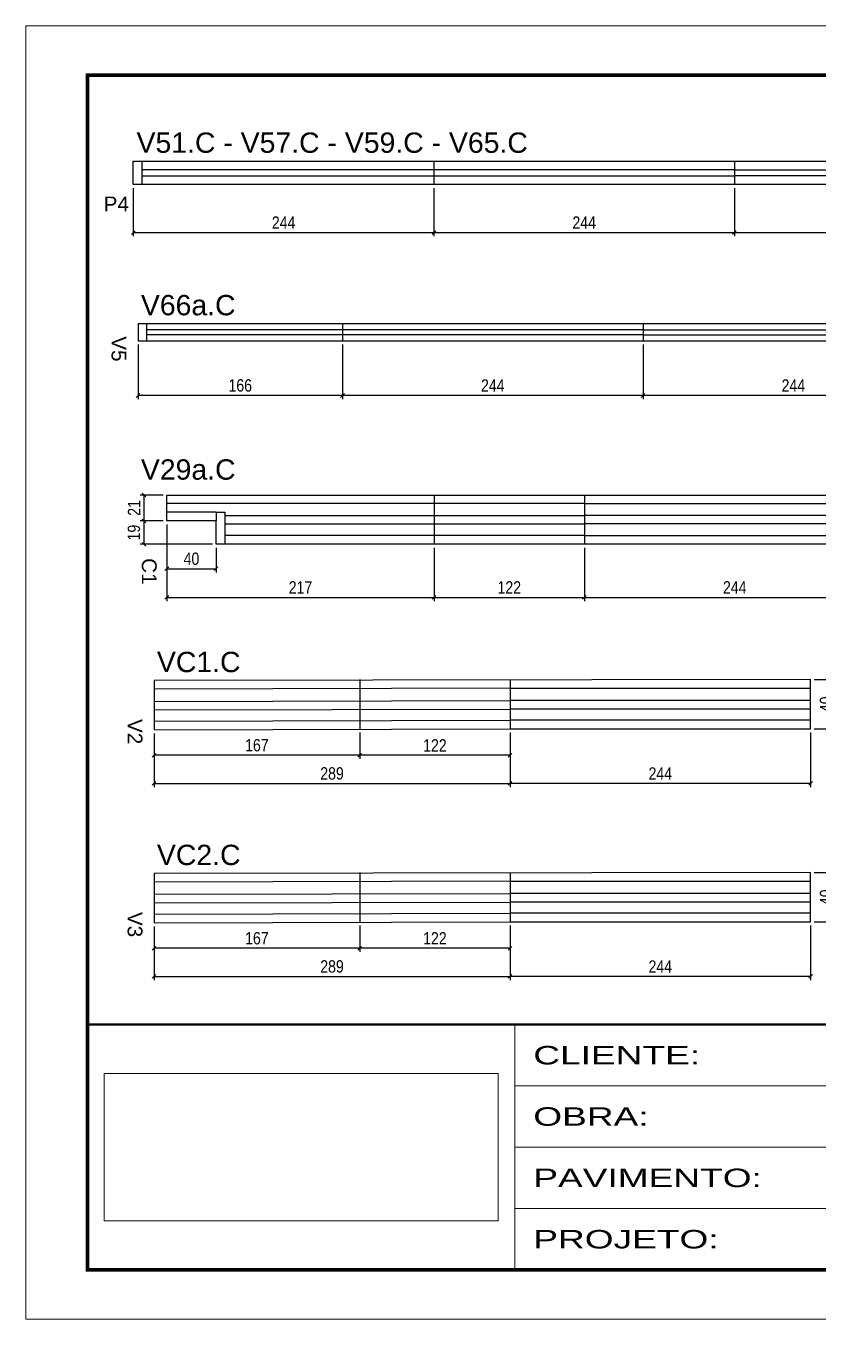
# Model space of a CAD drawing. Extents: x -1206 to 6684, y -2991 to 10691.
# Drawn here: x 1656 to 2300, y -2991 to -1941 of the extents above; entities that cross this region are included whole.
import ezdxf
from ezdxf.enums import TextEntityAlignment as Align

# ---------------------------------------------------------------- set-up
doc = ezdxf.new("R2010")
doc.units = 0
doc.linetypes.add('CONTINUO', pattern=[0])
doc.layers.get('0').update_dxf_attribs({"color": 50})
for name, color, linetype in [('5', 5, 'Continuous'), ('COTA', 241, 'Continuous'), ('NOMENCLATURA', 7, 'Continuous'), ('Painéis', 200, 'Continuous'), ('SARR_2.2x7', 40, 'Continuous'), ('SARR_EDITAR', 141, 'Continuous'), ('TEXTO', 3, 'Continuous')]:
    doc.layers.add(name, color=color, linetype=linetype)
doc.layers.add('Folhas', color=255, linetype='Continuous', lineweight=9)
doc.styles.add('COTA TECNICA-50', font='techl___.ttf', dxfattribs={"height": 10})
doc.styles.get("Standard").update_dxf_attribs({"font": 'arial.ttf'})
doc.styles.add('Tecnologia', font='')
doc.styles.get('Tecnologia').set_extended_font_data('Forgotten Futurist')
doc.dimstyles.new('COTA PAINEL-50', dxfattribs={"dimtxt": 10, "dimasz": 3, "dimexe": 3, "dimexo": 3, "dimgap": 3, "dimtad": 1, "dimdec": 1, "dimzin": 9, "dimdsep": 46, "dimtxsty": 'COTA TECNICA-50', "dimblk1": 'OBLIQUE', "dimblk2": 'OBLIQUE', "dimsah": 1, "dimcen": 0.9, "dimclrd": 4, "dimclre": 4, "dimclrt": 240, "dimadec": 1, "dimazin": 3, "dimtfac": 1, "dimtdec": 1, "dimtmove": 0, "dimatfit": 3, "dimfxl": 1, "dimtolj": 1, "dimtzin": 12, "dimarcsym": 0})
picture_1 = doc.add_image_def('image1.jpg', size_in_pixel=(1600, 599))

# ---------------------------------------------------------------- blocks, each defined once
blk = doc.blocks.new('9999999999')
at = {"color": 30, "linetype": 'CONTINUO'}
for p, q in [((396.9, 40), (396.9, 239.2)), ((396.9, 189.4), (1455.5, 189.4)), ((396.9, 139.6), (1455.5, 139.6)), ((396.9, 89.8), (1330.4, 89.8))]:
    blk.add_line(p, q, dxfattribs=at)
at = {"color": 30, "linetype": 'CONTINUO', "const_width": 2}
blk.add_lwpolyline([(1455.5, 97), (1455.5, 239.2), (50, 239.2), (50, 40), (1396.2, 40)], dxfattribs=at)
at = {"layer": 'Folhas'}
blk.add_lwpolyline([(0, 0), (1485, 0), (1485, 1050), (0, 1050)], close=True, dxfattribs=at)
at = {"layer": 'Folhas', "color": 30, "const_width": 3}
blk.add_lwpolyline([(1396.2, 1010), (50, 1010), (50, 40), (1396.2, 40)], dxfattribs=at)
at = {"layer": 'TEXTO', "color": 7, "style": 'Tecnologia', "width": 1.5}
for s, p in [('CLIENTE:', (411.9, 214.3)), ('OBRA:', (411.9, 164.5)), ('PAVIMENTO:', (411.9, 114.7)), ('PROJETO:', (411.9, 64.9))]:
    blk.add_text(s, height=15, dxfattribs=at).set_placement(p, align=Align.MIDDLE_LEFT)
image = blk.add_image(picture_1, insert=(63.5, 79.7), size_in_units=(320, 119.8))
image.dxf.flags = 7
blk = doc.blocks.new('_Oblique')
at = {"color": 0, "linetype": 'ByBlock', "lineweight": -2}
blk.add_line((-0.5, -0.5), (0.5, 0.5), dxfattribs=at)
blk = doc.blocks.new('*D470')
at = {"layer": 'COTA', "color": 4, "linetype": 'ByBlock', "lineweight": -2, "transparency": 16777216}
for p, q in [((1743.7, -2073.4), (1743.7, -2112.3)), ((1987.7, -2073.4), (1987.7, -2112.3)), ((1743.7, -2109.3), (1987.7, -2109.3))]:
    blk.add_line(p, q, dxfattribs=at)
at = {"layer": 'Defpoints', "color": 0, "linetype": 'ByBlock', "transparency": 16777216}
for p in [(1743.7, -2070.4), (1987.7, -2070.4), (1987.7, -2109.3)]:
    blk.add_point(p, dxfattribs=at)
at = {"layer": 'COTA', "color": 4, "linetype": 'ByBlock', "lineweight": -2, "transparency": 16777216, "xscale": 3, "yscale": 3, "zscale": 3, "rotation": 180}
blk.add_blockref('_Oblique', (1743.7, -2109.3), dxfattribs=at)
at = {"layer": 'COTA', "color": 4, "linetype": 'ByBlock', "lineweight": -2, "transparency": 16777216, "xscale": 3, "yscale": 3, "zscale": 3}
blk.add_blockref('_Oblique', (1987.7, -2109.3), dxfattribs=at)
at = {"layer": 'COTA', "color": 240, "linetype": 'ByBlock', "transparency": 16777216, "insert": (1865.7, -2101.2), "char_height": 10, "attachment_point": 5, "style": 'COTA TECNICA-50'}
blk.add_mtext('\\A1;244', dxfattribs=at)
blk = doc.blocks.new('*D471')
at = {"layer": 'COTA', "color": 4, "linetype": 'ByBlock', "lineweight": -2, "transparency": 16777216}
for p, q in [((1987.7, -2073.4), (1987.7, -2112.3)), ((2231.7, -2073.4), (2231.7, -2112.3)), ((1987.7, -2109.3), (2231.7, -2109.3))]:
    blk.add_line(p, q, dxfattribs=at)
at = {"layer": 'Defpoints', "color": 0, "linetype": 'ByBlock', "transparency": 16777216}
for p in [(1987.7, -2070.4), (2231.7, -2070.4), (2231.7, -2109.3)]:
    blk.add_point(p, dxfattribs=at)
at = {"layer": 'COTA', "color": 4, "linetype": 'ByBlock', "lineweight": -2, "transparency": 16777216, "xscale": 3, "yscale": 3, "zscale": 3, "rotation": 180}
blk.add_blockref('_Oblique', (1987.7, -2109.3), dxfattribs=at)
at = {"layer": 'COTA', "color": 4, "linetype": 'ByBlock', "lineweight": -2, "transparency": 16777216, "xscale": 3, "yscale": 3, "zscale": 3}
blk.add_blockref('_Oblique', (2231.7, -2109.3), dxfattribs=at)
at = {"layer": 'COTA', "color": 240, "linetype": 'ByBlock', "transparency": 16777216, "insert": (2109.7, -2101.2), "char_height": 10, "attachment_point": 5, "style": 'COTA TECNICA-50'}
blk.add_mtext('\\A1;244', dxfattribs=at)
blk = doc.blocks.new('*D473')
at = {"layer": 'COTA', "color": 4, "lineweight": -2, "transparency": 16777216}
for p, q in [((2231.7, -2073.4), (2231.7, -2112.3)), ((2459.7, -2073.4), (2459.7, -2112.3)), ((2231.7, -2109.3), (2459.7, -2109.3))]:
    blk.add_line(p, q, dxfattribs=at)
at = {"layer": 'Defpoints', "color": 0, "transparency": 16777216}
for p in [(2231.7, -2070.4), (2459.7, -2070.4), (2459.7, -2109.3)]:
    blk.add_point(p, dxfattribs=at)
at = {"layer": 'COTA', "color": 4, "lineweight": -2, "transparency": 16777216, "xscale": 3, "yscale": 3, "zscale": 3, "rotation": 180}
blk.add_blockref('_Oblique', (2231.7, -2109.3), dxfattribs=at)
at = {"layer": 'COTA', "color": 4, "lineweight": -2, "transparency": 16777216, "xscale": 3, "yscale": 3, "zscale": 3}
blk.add_blockref('_Oblique', (2459.7, -2109.3), dxfattribs=at)
at = {"layer": 'COTA', "color": 240, "transparency": 16777216, "insert": (2345.7, -2101.2), "char_height": 10, "attachment_point": 5, "style": 'COTA TECNICA-50'}
blk.add_mtext('\\A1;228', dxfattribs=at)
blk = doc.blocks.new('*D474')
at = {"layer": 'COTA', "color": 4, "linetype": 'ByBlock', "lineweight": -2, "transparency": 16777216}
for p, q in [((2157.5, -2200.3), (2157.5, -2244.6)), ((2401.5, -2200.3), (2401.5, -2244.6)), ((2401.5, -2241.6), (2157.5, -2241.6))]:
    blk.add_line(p, q, dxfattribs=at)
at = {"layer": 'Defpoints', "color": 0, "linetype": 'ByBlock', "transparency": 16777216}
for p in [(2157.5, -2197.3), (2401.5, -2197.3), (2157.5, -2241.6)]:
    blk.add_point(p, dxfattribs=at)
at = {"layer": 'COTA', "color": 4, "linetype": 'ByBlock', "lineweight": -2, "transparency": 16777216, "xscale": 3, "yscale": 3, "zscale": 3, "rotation": 180}
blk.add_blockref('_Oblique', (2157.5, -2241.6), dxfattribs=at)
at = {"layer": 'COTA', "color": 4, "linetype": 'ByBlock', "lineweight": -2, "transparency": 16777216, "xscale": 3, "yscale": 3, "zscale": 3}
blk.add_blockref('_Oblique', (2401.5, -2241.6), dxfattribs=at)
at = {"layer": 'COTA', "color": 240, "linetype": 'ByBlock', "transparency": 16777216, "insert": (2279.5, -2233.5), "char_height": 10, "attachment_point": 5, "style": 'COTA TECNICA-50'}
blk.add_mtext('\\A1;244', dxfattribs=at)
blk = doc.blocks.new('*D475')
at = {"layer": 'COTA', "color": 4, "linetype": 'ByBlock', "lineweight": -2, "transparency": 16777216}
for p, q in [((1913.5, -2200.3), (1913.5, -2244.6)), ((2157.5, -2200.3), (2157.5, -2244.6)), ((2157.5, -2241.6), (1913.5, -2241.6))]:
    blk.add_line(p, q, dxfattribs=at)
at = {"layer": 'Defpoints', "color": 0, "linetype": 'ByBlock', "transparency": 16777216}
for p in [(1913.5, -2197.3), (2157.5, -2197.3), (1913.5, -2241.6)]:
    blk.add_point(p, dxfattribs=at)
at = {"layer": 'COTA', "color": 4, "linetype": 'ByBlock', "lineweight": -2, "transparency": 16777216, "xscale": 3, "yscale": 3, "zscale": 3, "rotation": 180}
blk.add_blockref('_Oblique', (1913.5, -2241.6), dxfattribs=at)
at = {"layer": 'COTA', "color": 4, "linetype": 'ByBlock', "lineweight": -2, "transparency": 16777216, "xscale": 3, "yscale": 3, "zscale": 3}
blk.add_blockref('_Oblique', (2157.5, -2241.6), dxfattribs=at)
at = {"layer": 'COTA', "color": 240, "linetype": 'ByBlock', "transparency": 16777216, "insert": (2035.5, -2233.5), "char_height": 10, "attachment_point": 5, "style": 'COTA TECNICA-50'}
blk.add_mtext('\\A1;244', dxfattribs=at)
blk = doc.blocks.new('*D476')
at = {"layer": 'COTA', "color": 4, "lineweight": -2, "transparency": 16777216}
for p, q in [((1747.5, -2200.3), (1747.5, -2244.6)), ((1913.5, -2200.3), (1913.5, -2244.6)), ((1913.5, -2241.6), (1747.5, -2241.6))]:
    blk.add_line(p, q, dxfattribs=at)
at = {"layer": 'Defpoints', "color": 0, "transparency": 16777216}
for p in [(1747.5, -2197.3), (1913.5, -2197.3), (1747.5, -2241.6)]:
    blk.add_point(p, dxfattribs=at)
at = {"layer": 'COTA', "color": 4, "lineweight": -2, "transparency": 16777216, "xscale": 3, "yscale": 3, "zscale": 3, "rotation": 180}
blk.add_blockref('_Oblique', (1747.5, -2241.6), dxfattribs=at)
at = {"layer": 'COTA', "color": 4, "lineweight": -2, "transparency": 16777216, "xscale": 3, "yscale": 3, "zscale": 3}
blk.add_blockref('_Oblique', (1913.5, -2241.6), dxfattribs=at)
at = {"layer": 'COTA', "color": 240, "transparency": 16777216, "insert": (1830.5, -2233.5), "char_height": 10, "attachment_point": 5, "style": 'COTA TECNICA-50'}
blk.add_mtext('\\A1;166', dxfattribs=at)
blk = doc.blocks.new('*D492')
at = {"layer": 'COTA', "color": 4, "lineweight": -2, "transparency": 16777216}
for p, q in [((1770.9, -2346.4), (1770.9, -2408.5)), ((1987.9, -2365.4), (1987.9, -2408.5)), ((1770.9, -2405.5), (1987.9, -2405.5))]:
    blk.add_line(p, q, dxfattribs=at)
at = {"layer": 'Defpoints', "color": 0, "transparency": 16777216}
for p in [(1770.9, -2343.4), (1987.9, -2362.4), (1987.9, -2405.5)]:
    blk.add_point(p, dxfattribs=at)
at = {"layer": 'COTA', "color": 4, "lineweight": -2, "transparency": 16777216, "xscale": 3, "yscale": 3, "zscale": 3, "rotation": 180}
blk.add_blockref('_Oblique', (1770.9, -2405.5), dxfattribs=at)
at = {"layer": 'COTA', "color": 4, "lineweight": -2, "transparency": 16777216, "xscale": 3, "yscale": 3, "zscale": 3}
blk.add_blockref('_Oblique', (1987.9, -2405.5), dxfattribs=at)
at = {"layer": 'COTA', "color": 240, "transparency": 16777216, "insert": (1879.4, -2397.4), "char_height": 10, "attachment_point": 5, "style": 'COTA TECNICA-50'}
blk.add_mtext('\\A1;217', dxfattribs=at)
blk = doc.blocks.new('*D493')
at = {"layer": 'COTA', "color": 4, "lineweight": -2, "transparency": 16777216}
for p, q in [((1987.9, -2365.4), (1987.9, -2408.5)), ((2109.9, -2365.4), (2109.9, -2408.5)), ((1987.9, -2405.5), (2109.9, -2405.5))]:
    blk.add_line(p, q, dxfattribs=at)
at = {"layer": 'Defpoints', "color": 0, "transparency": 16777216}
for p in [(1987.9, -2362.4), (2109.9, -2362.4), (2109.9, -2405.5)]:
    blk.add_point(p, dxfattribs=at)
at = {"layer": 'COTA', "color": 4, "lineweight": -2, "transparency": 16777216, "xscale": 3, "yscale": 3, "zscale": 3, "rotation": 180}
blk.add_blockref('_Oblique', (1987.9, -2405.5), dxfattribs=at)
at = {"layer": 'COTA', "color": 4, "lineweight": -2, "transparency": 16777216, "xscale": 3, "yscale": 3, "zscale": 3}
blk.add_blockref('_Oblique', (2109.9, -2405.5), dxfattribs=at)
at = {"layer": 'COTA', "color": 240, "transparency": 16777216, "insert": (2048.9, -2397.4), "char_height": 10, "attachment_point": 5, "style": 'COTA TECNICA-50'}
blk.add_mtext('\\A1;122', dxfattribs=at)
blk = doc.blocks.new('*D494')
at = {"layer": 'COTA', "color": 4, "lineweight": -2, "transparency": 16777216}
for p, q in [((2109.9, -2365.4), (2109.9, -2408.5)), ((2353.9, -2365.4), (2353.9, -2408.5)), ((2109.9, -2405.5), (2353.9, -2405.5))]:
    blk.add_line(p, q, dxfattribs=at)
at = {"layer": 'Defpoints', "color": 0, "transparency": 16777216}
for p in [(2109.9, -2362.4), (2353.9, -2362.4), (2353.9, -2405.5)]:
    blk.add_point(p, dxfattribs=at)
at = {"layer": 'COTA', "color": 4, "lineweight": -2, "transparency": 16777216, "xscale": 3, "yscale": 3, "zscale": 3, "rotation": 180}
blk.add_blockref('_Oblique', (2109.9, -2405.5), dxfattribs=at)
at = {"layer": 'COTA', "color": 4, "lineweight": -2, "transparency": 16777216, "xscale": 3, "yscale": 3, "zscale": 3}
blk.add_blockref('_Oblique', (2353.9, -2405.5), dxfattribs=at)
at = {"layer": 'COTA', "color": 240, "transparency": 16777216, "insert": (2231.9, -2397.4), "char_height": 10, "attachment_point": 5, "style": 'COTA TECNICA-50'}
blk.add_mtext('\\A1;244', dxfattribs=at)
blk = doc.blocks.new('*D496')
at = {"layer": 'COTA', "color": 4, "lineweight": -2, "transparency": 16777216}
for p, q in [((1767.9, -2322.4), (1749.3, -2322.4)), ((1752.3, -2322.4), (1752.3, -2343.4)), ((1767.9, -2343.4), (1749.3, -2343.4))]:
    blk.add_line(p, q, dxfattribs=at)
at = {"layer": 'Defpoints', "color": 0, "transparency": 16777216}
for p in [(1770.9, -2322.4), (1752.3, -2343.4), (1770.9, -2343.4)]:
    blk.add_point(p, dxfattribs=at)
at = {"layer": 'COTA', "color": 4, "lineweight": -2, "transparency": 16777216, "xscale": 3, "yscale": 3, "zscale": 3}
for p, rotation in [((1752.3, -2322.4), 90), ((1752.3, -2343.4), 270)]:
    blk.add_blockref('_Oblique', p, dxfattribs=dict(at, rotation=rotation))
at = {"layer": 'COTA', "color": 240, "transparency": 16777216, "insert": (1744.3, -2332.9), "char_height": 10, "attachment_point": 5, "rotation": 90, "style": 'COTA TECNICA-50'}
blk.add_mtext('\\A1;21', dxfattribs=at)
blk = doc.blocks.new('*D497')
at = {"layer": 'COTA', "color": 4, "lineweight": -2, "transparency": 16777216}
for p, q in [((1767.9, -2343.4), (1749.3, -2343.4)), ((1752.3, -2343.4), (1752.3, -2362.4)), ((1807.9, -2362.4), (1749.3, -2362.4))]:
    blk.add_line(p, q, dxfattribs=at)
at = {"layer": 'Defpoints', "color": 0, "transparency": 16777216}
for p in [(1770.9, -2343.4), (1752.3, -2362.4), (1810.9, -2362.4)]:
    blk.add_point(p, dxfattribs=at)
at = {"layer": 'COTA', "color": 4, "lineweight": -2, "transparency": 16777216, "xscale": 3, "yscale": 3, "zscale": 3}
for p, rotation in [((1752.3, -2343.4), 90), ((1752.3, -2362.4), 270)]:
    blk.add_blockref('_Oblique', p, dxfattribs=dict(at, rotation=rotation))
at = {"layer": 'COTA', "color": 240, "transparency": 16777216, "insert": (1744.2, -2352.9), "char_height": 10, "attachment_point": 5, "rotation": 90, "style": 'COTA TECNICA-50'}
blk.add_mtext('\\A1;19', dxfattribs=at)
blk = doc.blocks.new('*D498')
at = {"layer": 'COTA', "color": 4, "lineweight": -2, "transparency": 16777216}
for p, q in [((1770.9, -2346.4), (1770.9, -2385.3)), ((1810.9, -2365.4), (1810.9, -2385.3)), ((1770.9, -2382.3), (1810.9, -2382.3))]:
    blk.add_line(p, q, dxfattribs=at)
at = {"layer": 'Defpoints', "color": 0, "transparency": 16777216}
for p in [(1770.9, -2343.4), (1810.9, -2362.4), (1810.9, -2382.3)]:
    blk.add_point(p, dxfattribs=at)
at = {"layer": 'COTA', "color": 4, "lineweight": -2, "transparency": 16777216, "xscale": 3, "yscale": 3, "zscale": 3, "rotation": 180}
blk.add_blockref('_Oblique', (1770.9, -2382.3), dxfattribs=at)
at = {"layer": 'COTA', "color": 4, "lineweight": -2, "transparency": 16777216, "xscale": 3, "yscale": 3, "zscale": 3}
blk.add_blockref('_Oblique', (1810.9, -2382.3), dxfattribs=at)
at = {"layer": 'COTA', "color": 240, "transparency": 16777216, "insert": (1790.9, -2374.2), "char_height": 10, "attachment_point": 5, "style": 'COTA TECNICA-50'}
blk.add_mtext('\\A1;40', dxfattribs=at)
blk = doc.blocks.new('*D508')
at = {"layer": 'COTA', "color": 4, "linetype": 'ByBlock', "lineweight": -2, "transparency": 16777216}
for p, q in [((2049.5, -2515.3), (2049.5, -2559.6)), ((2293.5, -2515.3), (2293.5, -2559.6)), ((2293.5, -2556.6), (2049.5, -2556.6))]:
    blk.add_line(p, q, dxfattribs=at)
at = {"layer": 'Defpoints', "color": 0, "linetype": 'ByBlock', "transparency": 16777216}
for p in [(2049.5, -2512.3), (2293.5, -2512.3), (2049.5, -2556.6)]:
    blk.add_point(p, dxfattribs=at)
at = {"layer": 'COTA', "color": 4, "linetype": 'ByBlock', "lineweight": -2, "transparency": 16777216, "xscale": 3, "yscale": 3, "zscale": 3, "rotation": 180}
blk.add_blockref('_Oblique', (2049.5, -2556.6), dxfattribs=at)
at = {"layer": 'COTA', "color": 4, "linetype": 'ByBlock', "lineweight": -2, "transparency": 16777216, "xscale": 3, "yscale": 3, "zscale": 3}
blk.add_blockref('_Oblique', (2293.5, -2556.6), dxfattribs=at)
at = {"layer": 'COTA', "color": 240, "linetype": 'ByBlock', "transparency": 16777216, "insert": (2171.5, -2548.5), "char_height": 10, "attachment_point": 5, "style": 'COTA TECNICA-50'}
blk.add_mtext('\\A1;244', dxfattribs=at)
blk = doc.blocks.new('*D509')
at = {"layer": 'COTA', "color": 4, "linetype": 'ByBlock', "lineweight": -2, "transparency": 16777216}
for p, q in [((1927.5, -2515.3), (1927.5, -2536.7)), ((2049.5, -2515.3), (2049.5, -2536.7)), ((2049.5, -2533.7), (1927.5, -2533.7))]:
    blk.add_line(p, q, dxfattribs=at)
at = {"layer": 'Defpoints', "color": 0, "linetype": 'ByBlock', "transparency": 16777216}
for p in [(1927.5, -2512.3), (2049.5, -2512.3), (1927.5, -2533.7)]:
    blk.add_point(p, dxfattribs=at)
at = {"layer": 'COTA', "color": 4, "linetype": 'ByBlock', "lineweight": -2, "transparency": 16777216, "xscale": 3, "yscale": 3, "zscale": 3, "rotation": 180}
blk.add_blockref('_Oblique', (1927.5, -2533.7), dxfattribs=at)
at = {"layer": 'COTA', "color": 4, "linetype": 'ByBlock', "lineweight": -2, "transparency": 16777216, "xscale": 3, "yscale": 3, "zscale": 3}
blk.add_blockref('_Oblique', (2049.5, -2533.7), dxfattribs=at)
at = {"layer": 'COTA', "color": 240, "linetype": 'ByBlock', "transparency": 16777216, "insert": (1988.5, -2525.7), "char_height": 10, "attachment_point": 5, "style": 'COTA TECNICA-50'}
blk.add_mtext('\\A1;122', dxfattribs=at)
blk = doc.blocks.new('*D510')
at = {"layer": 'COTA', "color": 4, "lineweight": -2, "transparency": 16777216}
for p, q in [((1760.5, -2516), (1760.5, -2536.7)), ((1927.5, -2515.3), (1927.5, -2536.7)), ((1927.5, -2533.7), (1760.5, -2533.7))]:
    blk.add_line(p, q, dxfattribs=at)
at = {"layer": 'Defpoints', "color": 0, "transparency": 16777216}
for p in [(1760.5, -2513), (1927.5, -2512.3), (1760.5, -2533.7)]:
    blk.add_point(p, dxfattribs=at)
at = {"layer": 'COTA', "color": 4, "lineweight": -2, "transparency": 16777216, "xscale": 3, "yscale": 3, "zscale": 3, "rotation": 180}
blk.add_blockref('_Oblique', (1760.5, -2533.7), dxfattribs=at)
at = {"layer": 'COTA', "color": 4, "lineweight": -2, "transparency": 16777216, "xscale": 3, "yscale": 3, "zscale": 3}
blk.add_blockref('_Oblique', (1927.5, -2533.7), dxfattribs=at)
at = {"layer": 'COTA', "color": 240, "transparency": 16777216, "insert": (1844, -2525.6), "char_height": 10, "attachment_point": 5, "style": 'COTA TECNICA-50'}
blk.add_mtext('\\A1;167', dxfattribs=at)
blk = doc.blocks.new('*D511')
at = {"layer": 'COTA', "color": 4, "lineweight": -2, "transparency": 16777216}
for p, q in [((1760.5, -2529.7), (1760.5, -2559.6)), ((2049.5, -2529), (2049.5, -2559.6)), ((1760.5, -2556.6), (2049.5, -2556.6))]:
    blk.add_line(p, q, dxfattribs=at)
at = {"layer": 'Defpoints', "color": 0, "transparency": 16777216}
for p in [(1760.5, -2526.7), (2049.5, -2526), (2049.5, -2556.6)]:
    blk.add_point(p, dxfattribs=at)
at = {"layer": 'COTA', "color": 4, "lineweight": -2, "transparency": 16777216, "xscale": 3, "yscale": 3, "zscale": 3, "rotation": 180}
blk.add_blockref('_Oblique', (1760.5, -2556.6), dxfattribs=at)
at = {"layer": 'COTA', "color": 4, "lineweight": -2, "transparency": 16777216, "xscale": 3, "yscale": 3, "zscale": 3}
blk.add_blockref('_Oblique', (2049.5, -2556.6), dxfattribs=at)
at = {"layer": 'COTA', "color": 240, "transparency": 16777216, "insert": (1905, -2548.5), "char_height": 10, "attachment_point": 5, "style": 'COTA TECNICA-50'}
blk.add_mtext('\\A1;289', dxfattribs=at)
blk = doc.blocks.new('*D512')
at = {"layer": 'COTA', "color": 4, "lineweight": -2, "transparency": 16777216}
for p, q in [((2296.5, -2472.3), (2317.2, -2472.3)), ((2314.2, -2472.3), (2314.2, -2512.3)), ((2296.5, -2512.3), (2317.2, -2512.3))]:
    blk.add_line(p, q, dxfattribs=at)
at = {"layer": 'Defpoints', "color": 0, "transparency": 16777216}
for p in [(2293.5, -2472.3), (2293.5, -2512.3), (2314.2, -2512.3)]:
    blk.add_point(p, dxfattribs=at)
at = {"layer": 'COTA', "color": 4, "lineweight": -2, "transparency": 16777216, "xscale": 3, "yscale": 3, "zscale": 3}
for p, rotation in [((2314.2, -2472.3), 90), ((2314.2, -2512.3), 270)]:
    blk.add_blockref('_Oblique', p, dxfattribs=dict(at, rotation=rotation))
at = {"layer": 'COTA', "color": 240, "transparency": 16777216, "insert": (2306.1, -2492.3), "char_height": 10, "attachment_point": 5, "rotation": 90, "style": 'COTA TECNICA-50'}
blk.add_mtext('\\A1;40', dxfattribs=at)
blk = doc.blocks.new('*D524')
at = {"layer": 'COTA', "color": 4, "linetype": 'ByBlock', "lineweight": -2, "transparency": 16777216}
for p, q in [((2049.5, -2672), (2049.5, -2716.3)), ((2293.5, -2672), (2293.5, -2716.3)), ((2293.5, -2713.3), (2049.5, -2713.3))]:
    blk.add_line(p, q, dxfattribs=at)
at = {"layer": 'Defpoints', "color": 0, "linetype": 'ByBlock', "transparency": 16777216}
for p in [(2049.5, -2669), (2293.5, -2669), (2049.5, -2713.3)]:
    blk.add_point(p, dxfattribs=at)
at = {"layer": 'COTA', "color": 4, "linetype": 'ByBlock', "lineweight": -2, "transparency": 16777216, "xscale": 3, "yscale": 3, "zscale": 3, "rotation": 180}
blk.add_blockref('_Oblique', (2049.5, -2713.3), dxfattribs=at)
at = {"layer": 'COTA', "color": 4, "linetype": 'ByBlock', "lineweight": -2, "transparency": 16777216, "xscale": 3, "yscale": 3, "zscale": 3}
blk.add_blockref('_Oblique', (2293.5, -2713.3), dxfattribs=at)
at = {"layer": 'COTA', "color": 240, "linetype": 'ByBlock', "transparency": 16777216, "insert": (2171.5, -2705.2), "char_height": 10, "attachment_point": 5, "style": 'COTA TECNICA-50'}
blk.add_mtext('\\A1;244', dxfattribs=at)
blk = doc.blocks.new('*D525')
at = {"layer": 'COTA', "color": 4, "linetype": 'ByBlock', "lineweight": -2, "transparency": 16777216}
for p, q in [((1927.5, -2672), (1927.5, -2693.4)), ((2049.5, -2672), (2049.5, -2693.4)), ((2049.5, -2690.4), (1927.5, -2690.4))]:
    blk.add_line(p, q, dxfattribs=at)
at = {"layer": 'Defpoints', "color": 0, "linetype": 'ByBlock', "transparency": 16777216}
for p in [(1927.5, -2669), (2049.5, -2669), (1927.5, -2690.4)]:
    blk.add_point(p, dxfattribs=at)
at = {"layer": 'COTA', "color": 4, "linetype": 'ByBlock', "lineweight": -2, "transparency": 16777216, "xscale": 3, "yscale": 3, "zscale": 3, "rotation": 180}
blk.add_blockref('_Oblique', (1927.5, -2690.4), dxfattribs=at)
at = {"layer": 'COTA', "color": 4, "linetype": 'ByBlock', "lineweight": -2, "transparency": 16777216, "xscale": 3, "yscale": 3, "zscale": 3}
blk.add_blockref('_Oblique', (2049.5, -2690.4), dxfattribs=at)
at = {"layer": 'COTA', "color": 240, "linetype": 'ByBlock', "transparency": 16777216, "insert": (1988.5, -2682.3), "char_height": 10, "attachment_point": 5, "style": 'COTA TECNICA-50'}
blk.add_mtext('\\A1;122', dxfattribs=at)
blk = doc.blocks.new('*D526')
at = {"layer": 'COTA', "color": 4, "lineweight": -2, "transparency": 16777216}
for p, q in [((1760.5, -2672.7), (1760.5, -2693.4)), ((1927.5, -2672), (1927.5, -2693.4)), ((1927.5, -2690.4), (1760.5, -2690.4))]:
    blk.add_line(p, q, dxfattribs=at)
at = {"layer": 'Defpoints', "color": 0, "transparency": 16777216}
for p in [(1760.5, -2669.7), (1927.5, -2669), (1760.5, -2690.4)]:
    blk.add_point(p, dxfattribs=at)
at = {"layer": 'COTA', "color": 4, "lineweight": -2, "transparency": 16777216, "xscale": 3, "yscale": 3, "zscale": 3, "rotation": 180}
blk.add_blockref('_Oblique', (1760.5, -2690.4), dxfattribs=at)
at = {"layer": 'COTA', "color": 4, "lineweight": -2, "transparency": 16777216, "xscale": 3, "yscale": 3, "zscale": 3}
blk.add_blockref('_Oblique', (1927.5, -2690.4), dxfattribs=at)
at = {"layer": 'COTA', "color": 240, "transparency": 16777216, "insert": (1844, -2682.3), "char_height": 10, "attachment_point": 5, "style": 'COTA TECNICA-50'}
blk.add_mtext('\\A1;167', dxfattribs=at)
blk = doc.blocks.new('*D527')
at = {"layer": 'COTA', "color": 4, "lineweight": -2, "transparency": 16777216}
for p, q in [((1760.5, -2686.4), (1760.5, -2716.3)), ((2049.5, -2685.7), (2049.5, -2716.3)), ((1760.5, -2713.3), (2049.5, -2713.3))]:
    blk.add_line(p, q, dxfattribs=at)
at = {"layer": 'Defpoints', "color": 0, "transparency": 16777216}
for p in [(1760.5, -2683.4), (2049.5, -2682.7), (2049.5, -2713.3)]:
    blk.add_point(p, dxfattribs=at)
at = {"layer": 'COTA', "color": 4, "lineweight": -2, "transparency": 16777216, "xscale": 3, "yscale": 3, "zscale": 3, "rotation": 180}
blk.add_blockref('_Oblique', (1760.5, -2713.3), dxfattribs=at)
at = {"layer": 'COTA', "color": 4, "lineweight": -2, "transparency": 16777216, "xscale": 3, "yscale": 3, "zscale": 3}
blk.add_blockref('_Oblique', (2049.5, -2713.3), dxfattribs=at)
at = {"layer": 'COTA', "color": 240, "transparency": 16777216, "insert": (1905, -2705.2), "char_height": 10, "attachment_point": 5, "style": 'COTA TECNICA-50'}
blk.add_mtext('\\A1;289', dxfattribs=at)
blk = doc.blocks.new('*D529')
at = {"layer": 'COTA', "color": 4, "lineweight": -2, "transparency": 16777216}
for p, q in [((2296.5, -2629), (2317.2, -2629)), ((2314.2, -2629), (2314.2, -2669)), ((2296.5, -2669), (2317.2, -2669))]:
    blk.add_line(p, q, dxfattribs=at)
at = {"layer": 'Defpoints', "color": 0, "transparency": 16777216}
for p in [(2293.5, -2629), (2293.5, -2669), (2314.2, -2669)]:
    blk.add_point(p, dxfattribs=at)
at = {"layer": 'COTA', "color": 4, "lineweight": -2, "transparency": 16777216, "xscale": 3, "yscale": 3, "zscale": 3}
for p, rotation in [((2314.2, -2629), 90), ((2314.2, -2669), 270)]:
    blk.add_blockref('_Oblique', p, dxfattribs=dict(at, rotation=rotation))
at = {"layer": 'COTA', "color": 240, "transparency": 16777216, "insert": (2306.1, -2649), "char_height": 10, "attachment_point": 5, "rotation": 90, "style": 'COTA TECNICA-50'}
blk.add_mtext('\\A1;40', dxfattribs=at)

msp = doc.modelspace()

# ---------------------------------------------------------------- linework, layer by layer
at = {"layer": 'COTA'}
for q in [(1810.893, -2343.398), (1817.893, -2336.398)]:
    msp.add_line((1810.893, -2336.398), q, dxfattribs=at)
at = {"layer": 'Painéis'}
for p, q in [((1743.691, -2070.384), (1743.691, -2051.384)), ((1743.691, -2051.384), (2459.691, -2051.384)), ((1987.691, -2051.384), (1987.691, -2070.384)), ((2231.691, -2051.384), (2231.691, -2070.384)), ((1987.691, -2070.384), (1743.691, -2070.384)), ((2459.691, -2070.384), (1987.691, -2070.384)), ((2401.51, -2183.297), (1747.51, -2183.297)), ((1747.51, -2183.297), (1747.51, -2197.297)), ((1913.51, -2183.297), (1913.51, -2197.297)), ((2157.51, -2183.297), (2157.51, -2197.297)), ((1747.51, -2197.297), (2157.51, -2197.297)), ((2157.51, -2197.297), (2401.51, -2197.297)), ((1770.893, -2343.398), (1770.893, -2322.398)), ((1770.893, -2322.398), (2353.88, -2322.398)), ((1987.88, -2322.398), (1987.88, -2362.398)), ((2109.88, -2322.398), (2109.88, -2362.398)), ((1810.893, -2343.398), (1770.893, -2343.398)), ((1810.893, -2362.398), (1810.893, -2343.398)), ((2353.88, -2362.398), (1810.893, -2362.398)), ((2293.533, -2472.305), (1760.547, -2473.024)), ((1760.547, -2473.024), (1760.547, -2513.024)), ((1927.533, -2472.305), (1927.533, -2512.305)), ((2049.533, -2472.305), (2049.533, -2512.305)), ((2293.533, -2512.305), (2293.533, -2472.305)), ((1760.547, -2513.024), (2049.533, -2512.305)), ((2049.533, -2512.305), (2293.533, -2512.305)), ((2293.533, -2628.95), (1760.547, -2629.669)), ((1760.547, -2629.669), (1760.547, -2669.669)), ((1927.533, -2628.95), (1927.533, -2668.95)), ((2049.533, -2628.95), (2049.533, -2668.95)), ((2293.533, -2668.95), (2293.533, -2628.95)), ((1760.547, -2669.669), (2049.533, -2668.95)), ((2049.533, -2668.95), (2293.533, -2668.95))]:
    msp.add_line(p, q, dxfattribs=at)
at = {"layer": 'SARR_2.2x7', "linetype": 'Continuous'}
for p, q in [((1750.691, -2051.384), (1750.691, -2070.384)), ((1987.691, -2058.384), (1750.691, -2058.384)), ((1750.691, -2063.384), (1987.691, -2063.384)), ((2231.691, -2058.384), (1987.691, -2058.384)), ((1987.691, -2063.384), (2231.691, -2063.384)), ((2231.691, -2058.384), (2452.691, -2058.384)), ((2452.691, -2063.384), (2231.691, -2063.384)), ((1754.51, -2183.297), (1754.51, -2197.297)), ((1987.88, -2329.398), (1770.893, -2329.398)), ((2109.88, -2329.398), (1987.88, -2329.398)), ((2109.88, -2329.398), (2353.88, -2329.398)), ((1810.893, -2336.398), (1770.893, -2336.398)), ((1817.893, -2336.398), (1817.893, -2362.398)), ((1817.893, -2338.898), (1987.88, -2338.898)), ((1987.88, -2338.898), (2109.88, -2338.898)), ((2353.88, -2338.898), (2109.88, -2338.898)), ((1817.893, -2345.898), (1987.88, -2345.898)), ((1987.88, -2345.898), (2109.88, -2345.898)), ((2353.88, -2345.898), (2109.88, -2345.898)), ((1987.88, -2355.398), (1817.893, -2355.398)), ((2109.88, -2355.398), (1987.88, -2355.398)), ((2109.88, -2355.398), (2353.88, -2355.398)), ((2049.533, -2479.305), (1760.547, -2480.024)), ((2049.533, -2479.305), (2293.533, -2479.305)), ((1760.547, -2489.919), (2049.533, -2489.2)), ((1760.547, -2496.919), (2049.533, -2496.2)), ((2293.533, -2489.2), (2049.533, -2489.2)), ((2293.533, -2496.2), (2049.533, -2496.2)), ((1760.547, -2506.024), (2049.533, -2505.305)), ((2293.533, -2505.305), (2049.533, -2505.305)), ((2049.533, -2635.95), (1760.547, -2636.669)), ((1760.547, -2646.564), (2049.533, -2645.845)), ((2049.533, -2635.95), (2293.533, -2635.95)), ((2293.533, -2645.845), (2049.533, -2645.845)), ((1760.547, -2653.564), (2049.533, -2652.845)), ((2293.533, -2652.845), (2049.533, -2652.845)), ((1760.547, -2662.669), (2049.533, -2661.95)), ((2293.533, -2661.95), (2049.533, -2661.95))]:
    msp.add_line(p, q, dxfattribs=at)
at = {"layer": 'SARR_EDITAR', "linetype": 'Continuous'}
for p, q in [((1913.51, -2188.297), (1754.51, -2188.297)), ((1913.51, -2192.297), (1754.51, -2192.297)), ((2157.51, -2188.297), (1913.51, -2188.297)), ((2157.51, -2192.297), (1913.51, -2192.297)), ((2157.51, -2188.297), (2394.51, -2188.297)), ((2157.51, -2192.297), (2394.51, -2192.297))]:
    msp.add_line(p, q, dxfattribs=at)

# ---------------------------------------------------------------- block references
at = {"layer": 'Folhas'}
msp.add_blockref('9999999999', (1656.471, -2991.496), dxfattribs=at)

# ---------------------------------------------------------------- texts
at = {"layer": '5', "linetype": 'Continuous'}
for s, rotation, p in [('P4', 359.999964, (1719.623, -2092.078)), ('V5', 270.000036, (1726.058, -2193.508)), ('C1', 270.000036, (1750.637, -2373.641)), ('V2', 270.000036, (1739.096, -2504.234)), ('V3', 270.000036, (1739.096, -2660.88))]:
    msp.add_text(s, height=12, rotation=rotation, dxfattribs=at).set_placement(p)
at = {"layer": 'NOMENCLATURA', "linetype": 'Continuous'}
for s, height, p in [('V51.C - V57.C - V59.C - V65.C', 16.49999, (1746.325, -2044.561)), ('V66a.C', 16.5, (1749.838, -2176.473)), ('V29a.C', 16.5, (1749.838, -2309.923)), ('VC1.C', 16.5, (1762.875, -2466.2)), ('VC2.C', 16.5, (1762.875, -2622.846))]:
    msp.add_text(s, height=height, dxfattribs=at).set_placement(p)

# ---------------------------------------------------------------- dimensions: what is measured, and where the dimension line sits
at = {"layer": 'COTA', "color": 1, "linetype": 'ByBlock'}
for base, p1, p2, picture, middle in [((1987.691, -2109.292), (1743.691, -2070.384), (1987.691, -2070.384), '*D470', (1865.691, -2101.219)), ((2231.691, -2109.292), (1987.691, -2070.384), (2231.691, -2070.384), '*D471', (2109.691, -2101.219))]:
    dim = msp.add_linear_dim(base=base, p1=p1, p2=p2, dimstyle='COTA PAINEL-50', override={"dimarcsym": 1}, dxfattribs=at)
    dim.commit()
    dim.dimension.update_dxf_attribs({"geometry": picture, "text_midpoint": middle})
at = {"layer": 'COTA'}
for base, p1, p2, picture, middle in [((2459.691, -2109.292), (2231.691, -2070.384), (2459.691, -2070.384), '*D473', (2345.691, -2101.197)), ((1987.88, -2405.452), (1770.893, -2343.398), (1987.88, -2362.398), '*D492', (1879.386, -2397.379)), ((1810.893, -2382.324), (1770.893, -2343.398), (1810.893, -2362.398), '*D498', (1790.893, -2374.221)), ((2109.88, -2405.452), (1987.88, -2362.398), (2109.88, -2362.398), '*D493', (2048.88, -2397.393)), ((2353.88, -2405.452), (2109.88, -2362.398), (2353.88, -2362.398), '*D494', (2231.88, -2397.379)), ((2049.533, -2556.617), (1760.547, -2526.73), (2049.533, -2526.011), '*D511', (1905.04, -2548.514)), ((2049.533, -2713.262), (1760.547, -2683.375), (2049.533, -2682.656), '*D527', (1905.04, -2705.16))]:
    dim = msp.add_linear_dim(base=base, p1=p1, p2=p2, dimstyle='COTA PAINEL-50', dxfattribs=at)
    dim.commit()
    dim.dimension.update_dxf_attribs({"geometry": picture, "text_midpoint": middle})
for base, p1, p2, angle, picture, middle in [((1747.51, -2241.609), (1913.51, -2197.297), (1747.51, -2197.297), 180, '*D476', (1830.51, -2233.506)), ((1752.327, -2343.398), (1770.893, -2322.398), (1770.893, -2343.398), 90, '*D496', (1744.269, -2332.898)), ((1752.327, -2362.398), (1770.893, -2343.398), (1810.893, -2362.398), 90, '*D497', (1744.24, -2352.898)), ((2314.193, -2512.305), (2293.533, -2472.305), (2293.533, -2512.305), 90, '*D512', (2306.09, -2492.305)), ((1760.547, -2533.717), (1927.533, -2512.305), (1760.547, -2513.024), 180, '*D510', (1844.04, -2525.614)), ((2314.193, -2668.95), (2293.533, -2628.95), (2293.533, -2668.95), 90, '*D529', (2306.09, -2648.95)), ((1760.547, -2690.362), (1927.533, -2668.95), (1760.547, -2669.669), 180, '*D526', (1844.04, -2682.26))]:
    dim = msp.add_linear_dim(base=base, p1=p1, p2=p2, angle=angle, dimstyle='COTA PAINEL-50', dxfattribs=at)
    dim.commit()
    dim.dimension.update_dxf_attribs({"geometry": picture, "text_midpoint": middle})
at = {"layer": 'COTA', "color": 1, "linetype": 'ByBlock'}
for base, p1, p2, picture, middle in [((1913.51, -2241.609), (2157.51, -2197.297), (1913.51, -2197.297), '*D475', (2035.51, -2233.536)), ((2157.51, -2241.609), (2401.51, -2197.297), (2157.51, -2197.297), '*D474', (2279.51, -2233.536)), ((1927.533, -2533.717), (2049.533, -2512.305), (1927.533, -2512.305), '*D509', (1988.533, -2525.658)), ((2049.533, -2556.617), (2293.533, -2512.305), (2049.533, -2512.305), '*D508', (2171.533, -2548.543)), ((1927.533, -2690.362), (2049.533, -2668.95), (1927.533, -2668.95), '*D525', (1988.533, -2682.303)), ((2049.533, -2713.262), (2293.533, -2668.95), (2049.533, -2668.95), '*D524', (2171.533, -2705.189))]:
    dim = msp.add_linear_dim(base=base, p1=p1, p2=p2, angle=180, dimstyle='COTA PAINEL-50', override={"dimarcsym": 1}, dxfattribs=at)
    dim.commit()
    dim.dimension.update_dxf_attribs({"geometry": picture, "text_midpoint": middle})

doc.saveas('drawing.dxf')
